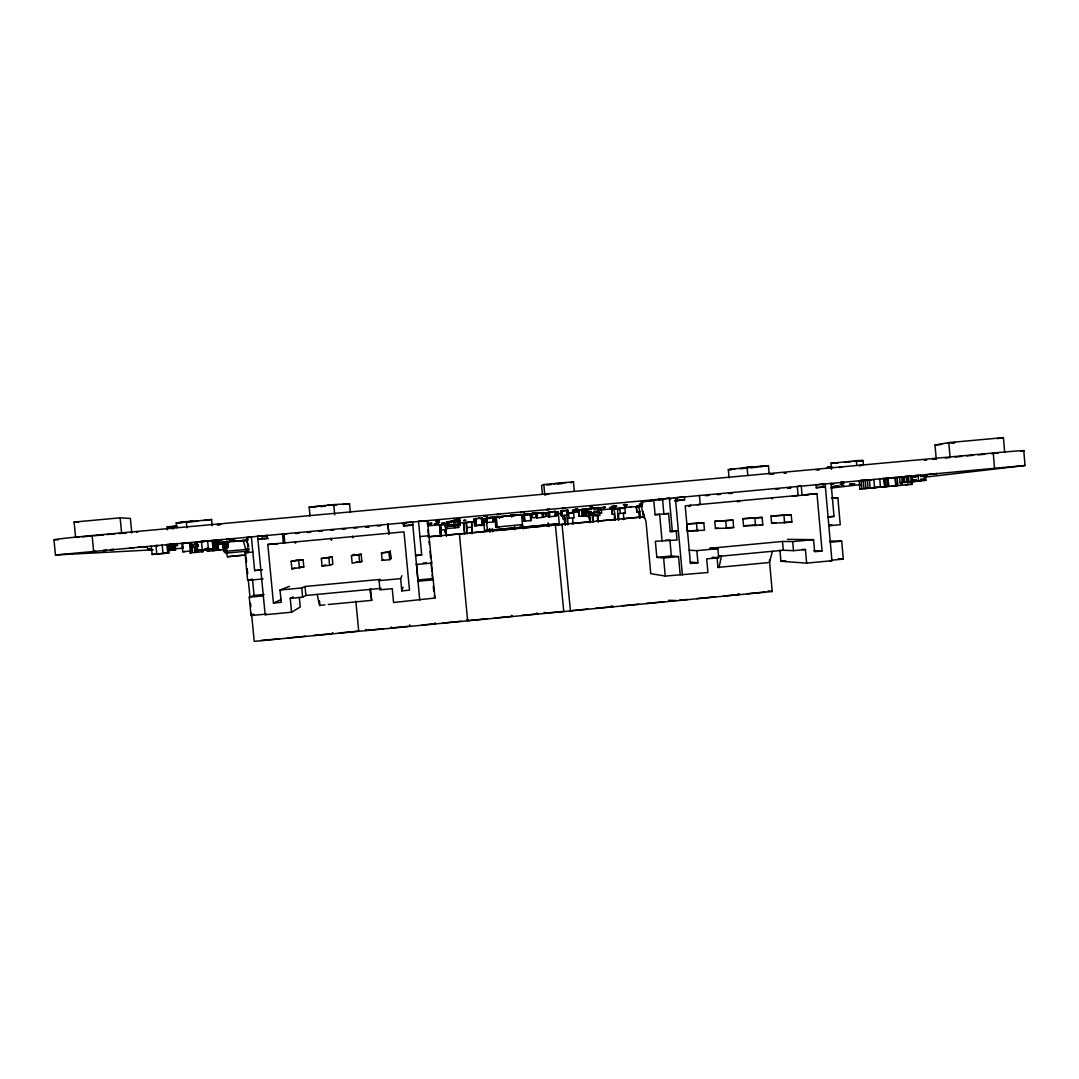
<?xml version="1.0" encoding="UTF-8"?>
<svg xmlns="http://www.w3.org/2000/svg" width="1079" height="1079" viewBox="0 0 1079 1079"><rect width="100%" height="100%" fill="white"/><g stroke="black" fill="none" stroke-linecap="round" stroke-linejoin="round"><path stroke-width="1.5" d="M331.536 538.785L331.55 540.336M295.619 543.034L295.646 542.103M421.687 554.97L415.536 555.55L421.687 554.97L418.517 521.224L427.513 520.793L431.667 563.076L416.427 564.506L416.521 563.697L418.005 581.244L433.245 579.801L434.958 598.022L393.579 602.514L392.27 588.702L379.943 589.862L379.08 580.65L380.199 579.41L305.047 586.49L301.756 587.947L280.027 589.997L281.214 602.325L273.446 603.067L267.808 544.463L403.991 531.853L409.494 590.159L401.793 590.887L400.646 578.627L401.927 575.727M440.272 525.095L445.667 524.448L445.816 529.856M440.758 530.194L440.272 525.311M445.33 524.623L445.91 529.641M248.75 546.149L246.363 540.242L228.114 541.712L226.226 551.234L227.426 556.751L246.201 554.997M769.367 562.725L772.402 551.288M391.272 627.965L391.488 626.953M401.793 590.887L403.006 587.165M427.513 520.793L427.365 524.407M365.889 629.421L365.39 630.46L383.733 628.693M371.689 600.369L369.8 589.431L370.569 588.608L371.689 600.369L328.245 604.496M332.75 632.604L331.766 633.697L313.342 635.464M248.683 548.793L247.846 549.238M389.667 559.691L390.935 558.679L390.22 551.544L381.467 552.934L382.168 560.392L389.667 559.691L388.966 552.232L390.22 551.544M53.95 539.729L55.461 554.984L1025.05 465.494L1023.769 450.712M324.914 604.82L319.532 605.548L317.199 594.408M382.168 560.392L383.531 559.502M266.594 535.629L257.584 536.061L265.151 614.733L291.559 612.225L300.245 607.032L299.315 597.348M291.559 612.225L290.238 598.359L302.646 597.186L305.897 595.473L381.049 588.365M265.151 614.733L266.459 614.072L251.029 615.543L249.262 597.186L254.078 595.446L264.072 594.502M458.373 524.246L458.669 527.456L446.881 528.562L446.652 521.926L459.344 520.591M447.003 521.845L459.641 520.469L460.072 525.068L459.33 525.271L459.047 520.698M290.238 598.359L293.151 596.943M251.029 615.543L253.916 614.18M273.446 603.067L281.322 599.438M450.793 521.548L458.224 520.941M451.17 521.467L451.885 522.411L448.851 522.695L449.053 524.866L452.088 524.596L452.195 525.81L451.481 524.799M354.195 554.255L351.444 555.725L352.145 563.211L362.139 561.39M445.667 524.448L445.425 526.242M454.745 521.13L455.405 520.86L455.378 522.128M574.271 490.756L573.448 481.841L543.829 484.538L541.604 485.456L542.413 494.222M550.344 484.201L551.18 483.878M280.027 589.997L289.496 586.315M458.912 520.752L459.641 520.469M565.126 482.852L566.043 482.515M570.697 482.799L573.448 481.841M329.594 565.315L332.858 564.25L332.17 557.034L321.34 558.531L322.055 566.03L329.594 565.315L328.879 557.83M351.444 555.725L361.465 554.228M322.055 566.03L325.602 564.924M450.874 526.147L451.116 524.866M480.762 525.203L474.652 525.756L474.436 518.918L474.949 525.716M248.683 549.13L246.592 549.359L246.781 551.207L248.602 551.045M464.307 530.544L463.525 523.059L464.348 531.084M481.666 518.041L482.3 524.933L481.8 518.001M472.116 533.633L471.604 522.047L466.088 522.641L466.775 530.855M296.496 560.284L291.182 561.35L291.896 568.849L303.806 566.961L303.118 559.745L295.848 560.419M446.153 529.546L440.758 530.086L440.745 531.016M493.656 521.858L487.007 522.533L487.074 517.758L493.224 517.192L493.656 521.858L492.86 517.273M440.852 530.072L440.569 524.92M471.604 522.047L471.955 533.525M446.881 528.562L446.558 521.98L446.773 526.539L458.642 525.406M251.461 537.018L246.916 537.436L248.359 552.461L244.987 552.799L247.644 580.354L252.499 579.099L254.078 595.446M291.896 568.849L294.985 568.04M489.192 518.473L490.77 518.082M522.465 524.596L495.787 527.105L494.87 517.192L521.535 514.508L522.465 524.596L520.523 524.812M493.885 517.772L494.438 521.319M321.34 558.531L332.48 556.953M495.558 518.055L493.076 518.122M455.041 527.806L454.866 524.569M511.311 515.6L511.999 515.452M251.353 536.627L254.631 570.602L256.02 570.305M517.394 515.047L518.136 514.885M458.669 527.456L458.224 524.286M1025.037 465.521L925.661 477.08M521.535 514.508L494.87 517.192M291.182 561.35L303.118 559.745M523.504 514.481L524.286 514.319L524.907 521.076L524.124 521.184L523.504 514.481L529.829 513.86M486.319 522.101L484.107 522.56L483.783 519.093M522.56 515.128L523.207 518.662M529.587 513.914L530.409 513.752L531.03 520.51L530.207 520.617M487.007 522.533L487.074 517.758M525.406 515.209L526.134 515.061M530.922 514.346L531.583 517.893M543.546 517.246L536.546 517.947L536.115 513.307L543.115 512.579L543.546 517.246L542.616 517.38L542.197 512.754L543.115 512.579M533.431 514.103L532.028 514.211L532.77 517.772L536.357 517.448L535.683 513.914M531.785 514.548L531.434 514.71M536.317 514.521L536.425 513.253M555.901 516.099L548.806 516.814L548.388 512.174L555.469 511.446L555.901 516.099L554.876 516.248M475.529 518.581L476.041 525.513L475.407 518.621L482.138 517.907M542.386 513.55L544.679 513.132M545.219 513.024L545.92 516.558L542.346 516.895M546.419 512.916L547.12 516.45L549.508 516.234M554.458 511.621L555.469 511.446M542.4 513.955L542.508 512.687M542.899 513.86L543.344 516.032M544.855 513.496L541.766 513.752M548.671 513.064L549.683 512.889M936.262 459.492L935.007 445.034L948.805 442.606L1003.416 437.629L1004.697 452.452M568.35 514.953L561.188 515.668L560.756 511.041L567.932 510.286L568.35 514.953L567.244 515.101L566.961 512.026M557.074 511.986L558.14 511.81L559.246 523.787L484.565 530.679L483.486 519.161L486.305 518.433L487.425 530.45M566.826 510.475L567.932 510.286M472.076 527.145L466.573 527.685L466.721 530.302M555.469 512.687L555.105 511.5L548.388 512.174M997.333 438.654L1003.416 437.629M831.531 466.667L827.188 467.396L832.017 466.951M480.694 525.554L484.943 525.149M560.972 512.242L561.134 510.974M561.822 512.093L561.444 510.92M567.041 511.675L567.203 510.407M567.932 511.54L567.541 510.354L560.756 511.041M536.519 516.706L536.856 517.893M578.452 509.976L579.032 516.342L578.452 509.976L587.097 509.14M583.065 515.951L582.107 515.964L582.094 509.396L582.687 515.897M584.373 509.018L584.373 515.695L584.373 509.018L598.724 507.535L599.263 513.226L598.238 513.348L601.596 513.011L601.111 507.737L589.458 508.816M581.527 509.612L581.905 509.666M585.627 509.059L583.901 509.976M590.226 508.357L590.982 509.477L587.947 509.747L588.149 511.945L591.184 511.662L591.292 512.876L590.537 511.756M248.076 551.086L248.426 551.032A3.129 3.102 6.5 0 0 248.817 550.91M589.714 508.722L591.063 508.479M593.369 508.142L594.502 507.926L594.61 509.14L597.631 508.856L597.833 511.041L594.812 511.325L594.273 512.633L594.165 511.419M596.296 507.926L581.514 509.49M600.072 507.899L601.111 507.737M689.049 550.223L696.845 550.641L697.951 562.766L690.425 563.481L685.205 505.822L798.082 495.436L797.287 486.454L801.265 485.941L802.075 495.005L816.978 493.629L822.077 551.005L814.645 551.706L813.566 539.635L792.687 541.604L782.504 541.442L709.712 548.307L717.872 548.658L718.695 557.749L706.691 558.882L707.918 572.517L665.257 576.051L650.758 573.664L645.984 521.251L642.059 510.232L641.29 501.829L669.317 498.107L672.352 531.515L678.367 530.962L670.248 531.556L668.616 513.483L663.882 513.901L662.533 499.118M536.546 517.947L537.423 517.812L536.991 513.145M597.806 508.695L598.832 508.533M561.174 514.427L561.552 515.614M562.024 514.305L561.876 515.573M573.016 524.273L572.625 518.109L574.055 517.704L573.583 512.619L572.234 512.822A8.052 0.755 84.7 0 0 572.072 513.132M194.638 544.315L196.108 544.167M194.908 544.463L193.465 544.612M674.267 498.039L684.383 496.718L684.652 499.752L674.523 500.993M945.487 458.13L950.1 457.442L948.805 442.606M548.806 516.814L549.777 516.666L549.346 511.999M176.659 527.577L176.201 522.937L211.565 519.498L212.158 525.716M561.188 515.668L562.253 515.519L561.822 510.853M188.785 521.697L192.628 521.157L183.767 521.872M204.147 520.523L211.565 519.498M222.045 542.926L218.875 543.128L221.343 542.912M947.928 443.199L947.591 443.361M192.035 547.377L191.307 547.431L193.519 547.282L192.399 547.404M623.756 519.552L623.433 513.402L625.348 512.957L624.876 507.885L618.092 508.587A8.039 0.985 84.8 0 0 617.862 516.679L618.159 519.943M616.622 508.978L618.402 508.748A7.863 0.958 84.8 0 1 618.968 509.733M624.876 507.885L623.096 508.128A8.039 1.012 84.8 0 0 622.772 508.789M586.437 513.348L599.155 512.147L586.437 513.348L586.625 508.641L587.057 513.267M815.724 484.943L825.111 483.743L831.949 560.716L806.647 563.117L780.913 561.296L779.915 550.196M600.558 513.132L601.596 513.011M891.82 486.103L896.096 485.644L895.381 477.511L888.111 478.186L888.826 486.319L859.909 489.07L859.208 481.018L864.077 480.492M868.163 479.993L863.213 480.506L863.942 488.639L866.235 488.45M869.283 480.088L871.319 479.831M882.029 478.644L884.146 478.388L884.861 486.616L870.133 487.991L869.404 479.737L867.354 479.993L868.069 488.207L872.021 487.924M729.067 477.835L728.325 469.648L747.1 467.355L768.437 465.737L769.179 473.978M888.111 478.186L883.903 478.698L884.618 486.764L912.133 484.255L911.863 481.059M892.387 477.876L897.135 477.579L897.836 485.59L895.718 485.806L895.017 477.835L899.994 477.309M908.72 476.244L899.589 477.282L900.075 482.839L916.664 481.274L913.886 481.49L913.751 480.02M752.427 466.951L745.791 467.76L756.473 466.951M758.146 466.748L763.136 466.141M751.119 467.841L757.418 467.072M760.574 466.694L768.437 465.737M586.221 515.56L585.6 508.816L586.221 515.465M589.188 515.209L589.512 511.81M815.994 487.897L825.381 486.764L816.439 487.587L816.169 484.565M904.62 476.824L907.142 476.662M593.976 514.764L594.327 511.365M590.537 515.276L579.032 516.342M597.577 514.427L582.107 515.964M436.375 522.681L439.517 522.398L438.587 522.56M453.18 520.685L455.621 520.577M437.062 522.681L438.708 522.479L436.577 522.668M574.055 517.704L567.662 518.365L568.013 524.731M830.951 488.059L860.853 484.592M131.53 532.513L132.231 532.419L130.923 532.513M528.4 514.143L527.968 514.17M587.569 516.598L589.053 516.463M220.898 524.421L217.054 524.745L220.655 524.407M532.028 514.211L535.049 513.941L533.646 514.063M599.492 512.781L599.722 515.33L598.022 515.924L598.413 521.912M495.787 527.105L497.257 526.943L496.313 516.828M952.231 442.943L954.996 442.565L950.707 442.889M613.816 506.604L615.138 506.496M613.938 514.117L612.225 514.305L611.78 509.436L613.506 509.194A7.863 0.931 84.8 0 1 615.165 516.935L615.367 520.172M625.348 512.957L618.51 513.658L618.78 520.011M697.304 504.756L700.244 504.432L699.421 495.328M900.075 482.839L902.233 482.61L901.747 477.026M904.458 482.367L906.657 482.124L906.171 476.486L903.973 476.756L904.458 482.367L925.903 480.263L925.404 474.571M227.426 556.751L231.432 556.305M232.309 556.211L242.627 555.186M905.106 482.38L907.291 482.138M909.422 481.976L911.755 481.652L911.634 480.168M921.223 480.775L918.485 480.991L918.067 475.259M923.597 480.519L925.903 480.263M639.995 514.629L640.292 517.853L640.09 514.629A7.85 1.052 84.8 0 0 638.323 506.901L636.381 507.157L636.826 512.026L638.943 512.039M310.01 515.924L309.174 507.197L333.721 504.608L349.542 503.758L350.365 512.417M325.494 505.768L315.23 506.564M328.569 505.444L333.168 504.959L327.544 505.255M333.344 505.458L336.581 505.12M343.068 504.446L349.542 503.758M785.998 473.034L784.757 473.155M815.899 469.931L819.217 469.635L817.788 469.743M840.163 467.342C835.901 467.827 845.504 466.924 841.188 467.247M859.909 465.602L861.312 465.44L858.897 465.629M933.564 458.791C928.695 459.371 939.296 458.197 934.401 458.777M925.04 460.167L926.537 459.991L924.19 460.193M851.803 484.12C855.323 483.23 847.366 484.377 850.913 483.905M836.319 486.157L838.869 485.928L837.79 486.022M792.485 496.219L816.978 493.629M859.909 489.07L861.892 488.854L861.177 480.762M872.479 487.789L876.364 487.519M878.346 487.249L880.558 487.074M899.994 485.415L902.138 485.186L901.855 481.989M905.686 484.889L907.844 484.66L907.574 481.463M909.948 484.484L912.133 484.255M831.491 469.257L830.951 463.242L858.021 460.612M854.002 461.299L861.366 460.544M844.614 462.392L851.318 461.704M856.335 461.192L863.025 460.517L863.416 464.982M247.806 538.623L247.401 538.677M197.673 544.976L198.037 544.962M221.303 543.007L223.758 542.777L222.409 542.912M669.87 498.795L671.057 498.66L669.479 498.795M453.787 520.617L452.627 520.847L455.851 520.55M455.014 520.644L455.958 520.442M478.658 518.459L479.521 518.365L478.766 518.433M790.529 487.533L789.221 487.668L790.651 487.56M841.485 482.34C837.223 482.772 846.84 481.868 842.524 482.232M832.759 483.81C836.805 483.392 827.62 484.255 831.774 483.905M934.859 473.721C930.085 474.221 940.618 473.168 935.709 473.681M526.404 514.305L524.569 514.427L527.011 514.184M926.321 474.8L927.819 474.639L925.31 474.895M930.111 474.301C925.391 474.787 935.79 473.735 930.948 474.247M520.267 515.209L521.117 515.128L519.687 515.249M843.05 483.379C846.961 482.974 838.14 483.797 842.106 483.459M969.131 470.93C964.262 471.429 974.796 470.363 969.886 470.876M500.912 517.407L501.034 517.38M979.772 470.08C974.93 470.592 985.343 469.54 980.501 470.039M999.855 468.084C994.865 468.61 1005.574 467.531 1000.543 468.057M574.392 510.3L572.612 510.394L574.878 510.273M574.756 510.205L576.523 510.111L575.161 510.219M642.477 503.772L639.726 504.014L641.047 503.906M841.148 484.417C837.493 484.781 845.72 484.012 842.025 484.336M851.763 483.851L852.504 483.77M110.328 534.118C105.283 534.658 116.276 533.566 111.083 534.118M137.937 531.677L136.264 531.866L137.572 531.785M173.584 528.413L171.858 528.616L173.139 528.521M851.803 484.12L854.905 483.824L853.772 483.945M850.414 484.498C847.028 484.849 854.622 484.093 851.223 484.444M837.007 486.089L835.753 486.063L836.859 485.982M837.655 485.901L838.734 485.793L836.832 485.955M833.312 486.535C830.102 486.858 837.385 486.17 834.094 486.454M842.429 486.063C839.314 486.373 846.341 485.725 843.185 485.995M835.996 486.926C832.961 487.222 839.826 486.589 836.738 486.858M498.781 526.808L499.725 526.714M553.635 524.3L555.51 524.124M783.934 473.141L785.89 472.966M111.838 549.575C106.808 550.074 117.786 549.022 112.594 549.535M718.331 556.4L783.3 550.25L793.497 550.668L805.433 549.535L806.647 563.117M780.913 561.296L785.809 560.824M717.049 557.452L717.94 567.406L768.127 562.631M831.828 560.19L843.292 559.097L841.701 541.159L830.048 541.011M261.185 640.481L279.69 638.701M287.297 637.972L305.762 636.192M339.332 632.968L357.729 631.202M391.178 627.978L407.929 626.373M422.01 625.011L435.403 623.729L435.134 622.758M442.808 623.015L461.151 621.248M486.858 618.78L468.65 620.519L468.111 619.589M494.344 618.051L512.512 616.311L511.486 615.421M521.629 615.435L538.111 613.843L536.816 612.98M563.67 611.388L545.569 613.128L544.18 612.279M569.901 610.781L587.961 609.042M595.379 608.327L613.411 606.6L611.294 605.818M622.462 605.724L638.822 604.159M646.213 603.444L664.178 601.718M676.439 600.531L668.791 600.288M679.703 600.221L687.849 599.438M696.845 598.575L714.73 596.849M723.699 595.986L739.938 594.421L737.604 594.003M747.261 593.72L765.092 592.007M769.408 560.149L772.213 591.521L254.226 641.371L251.515 613.277M104.299 550.506C99.214 551.018 110.152 549.966 105.068 550.465M131.355 547.903C126.149 548.429 137.316 547.336 132.056 547.876M139.434 547.066C134.174 547.592 145.422 546.513 140.122 547.04M175.081 543.789C169.767 544.315 180.989 543.236 175.675 543.762M93.239 551.598C88.316 552.097 99.12 551.059 94.021 551.558M220.278 539.756C214.91 540.282 226.118 539.203 220.75 539.743M145.395 547.026C140.324 547.525 151.114 546.487 146.043 546.999M197.147 542.265L195.474 542.44L198.158 542.171M227.494 539.46C222.247 539.986 233.185 538.934 227.939 539.46M286.272 533.849L284.478 534.038L286.582 533.849M265.528 535.98L263.775 536.155L265.893 535.966M318.494 530.989L319.451 530.908M319.681 530.922L321.502 530.733L318.696 531.003M231.149 539.783C226.145 540.282 236.571 539.284 231.567 539.783M367.912 526.741L366.091 526.916L368.87 526.646M175.917 545.583C171.44 546.028 181.137 545.097 176.43 545.569M218.889 541.618C214.168 542.09 224.027 541.145 219.307 541.604M233.104 540.107C228.249 540.592 238.419 539.608 233.509 540.107M196.567 544.153C201.503 543.56 188.151 545.205 193.006 544.639M822.764 485.01L823.776 484.943M148.497 548.793C144.303 549.211 153.447 548.334 149.05 548.779M223.65 541.982C219.185 542.427 228.546 541.523 224.041 541.968M247.63 539.77L246.174 539.918L247.981 539.756M149.522 549.427C145.436 549.818 154.108 548.995 150.035 549.4M226.024 542.09C221.708 542.521 230.704 541.658 226.388 542.076M453.463 520.766L455.351 520.496M242.883 540.808C238.648 541.226 247.455 540.39 243.22 540.808M198.185 545.246L195.731 545.475L197.835 545.273M527.199 514.238L525.433 514.332L526.228 514.346M218.079 543.573L217.135 543.829M218.444 543.56L219.765 543.425L217.675 543.627M183.187 546.999L181.933 547.12L182.85 547.04M216.056 543.91L216.771 543.843M614.72 506.51L616.824 506.321L615.502 506.442M614.315 506.658L612.238 506.833L613.546 506.725M197.74 546.176L196.621 546.284L198.118 546.163M224.985 543.587L226.226 543.465L224.661 543.6M191.32 546.959L192.494 546.851L191.644 546.918M194.247 546.824C190.619 547.174 198.266 546.446 194.611 546.797L195.07 552.408L196.486 552.3M580.057 510.556L578.533 510.718L579.787 510.61M561.835 513.051L560.001 513.226L561.174 513.118M550.384 524.61L548.887 524.745M353.912 554.997L361.155 554.323L361.829 561.539L356.043 562.078M714.784 521.332L733.005 520.118L733.666 527.483L726.383 528.17L715.431 528.44L714.784 521.332L733.005 520.118M742.905 518.716L762.138 517.407L762.799 524.758L755.529 525.446L743.552 525.81L742.905 518.716L762.138 517.407M770.972 516.086L791.204 514.696L791.865 522.047L784.608 522.722L771.606 523.18L770.972 516.086L791.204 514.696M381.467 552.934L388.966 552.232M703.805 522.843L686.608 523.962L703.805 522.843L704.479 530.221L687.256 531.07L686.743 525.379M257.557 570.157L262.197 569.725L254.631 570.602M827.647 516.841L834.013 516.409L831.059 483.19M828.065 516.962L834.013 516.409M299.449 567.365L303.806 566.961M687.256 531.07L698.666 530.328M715.431 528.44L718.25 528.17M743.552 525.81L756.689 524.96M771.606 523.18L775.814 522.789M423.103 563.09L426.394 562.779M665.055 540.363L668.279 540.053M247.644 580.354L263.074 578.91M680.188 574.635L678.543 556.575L663.612 557.991L656.828 557.371L655.371 541.267L677.046 540.026L676.223 531.003M828.766 525.783L840.244 524.704L837.857 497.77L831.531 498.35M379.08 580.65L400.646 578.627M696.845 550.641L717.872 548.658M656.828 557.371L671.354 555.995L678.543 556.575M418.059 579.962L432.854 578.56L433.245 579.801M249.262 597.186L263.155 595.878M830.223 542.251L841.701 541.159M167.407 529.749L167.124 526.93L176.902 526.026M168.054 526.957L176.578 526.174M169.916 527.024L177.226 526.471M58.401 539.756L55.056 539.797A47.139 0.796 -5.1 0 1 92.106 535.562L993.273 453.005A45.844 0.742 -5.6 0 1 1020.828 451.292L1020.828 451.292M78.902 537.14L75.611 537.45L74.087 522.047L120.133 517.853L130.384 518.459L131.678 531.664M82.179 536.843L90.407 536.088M93.698 535.791L103.557 534.887M106.848 534.591L115.062 533.835M118.353 533.525L126.014 533.269M955.063 456.997L961.686 456.39M966.649 455.931L973.258 455.325M978.221 454.866L984.844 454.259M991.453 453.652L998.075 453.059M770.743 474.288L774.061 473.991M154.971 545.826L157.777 545.502M171.494 544.369L172.047 550.101L173.193 550.047L172.64 544.329L166.153 544.868L174.933 544.248L175.486 549.912L167.865 550.533L167.731 549.036M213.979 548.793L213.183 540.458L196.837 541.901L197.646 550.277L198.684 550.209M412.839 525.149L403.856 525.986L403.128 522.641L412.556 522.169L419.731 600.018M868.42 480.101L871.94 479.71M918.175 475.38L915.639 475.61L915.761 477.093M181.946 543.438L191.671 542.67L192.467 550.87L182.756 551.72L181.946 543.438L184.131 543.371M205.509 541.361L200.977 541.779L201.975 541.752M212.496 540.781L217 540.363L217.783 548.55L197.646 550.277M821.416 484.471L824.302 484.201M859.208 481.018L862.081 480.748M904.283 476.918L907.83 476.648M295.7 533.525L299.031 533.228M307.367 532.46L310.698 532.149M319.033 531.381L322.365 531.07M330.7 530.302L334.045 529.991M342.38 529.223L345.712 528.912M354.047 528.144L357.378 527.847M365.714 527.078L369.045 526.768M377.38 525.999L380.712 525.689M402.386 523.693L405.717 523.382M658.783 500.049L663.801 499.59M705.612 495.733L708.957 495.423M717.319 494.654L720.664 494.344M729.026 493.562L732.371 493.265M775.855 489.246L779.2 488.935M787.562 488.167L790.907 487.856M262.79 536.749L266.068 536.438M641.29 501.829L652.404 500.804M530.409 513.752L524.043 514.359L524.677 521.103M220.345 542.521L221.114 544.342L220.345 542.521L223.11 542.305A2.171 2.145 6.9 0 1 225.471 544.248L226.064 550.209L227.062 551.153M403.411 525.702L412.65 524.853M474.032 519.039L477.08 518.756M486.575 517.893L493.022 517.232L493.373 521.912M536.115 513.307L542.791 512.646L543.074 517.313M675.616 500.589L684.652 499.752M225.349 542.359L226.091 544.126L225.349 542.359L228.033 542.144A2.118 2.091 7 0 1 228.856 542.224M247.55 540.215L228.114 541.712M239.538 541.159L247.482 540.431M263.856 538.907L268.401 538.488M446.288 522.169L448.716 521.899M496.273 517.556L485.793 518.567L485.928 522.182M497.702 517.38L503.043 516.976M509.423 516.328L514.696 515.897M521.076 515.222L527.658 514.616M529.695 514.521L538.016 513.752M541.645 513.361L549.993 512.592M555.024 512.093L558.14 511.81M481.531 519.188L490.406 518.163M481.099 519.296L487.438 518.662M492.307 518.325L495.747 517.893M526.134 515.155L532.851 514.535M455.513 522.074L458.548 521.791L458.75 523.976L455.716 524.259L455.163 525.662L455.055 524.461M197.996 552.097L196.553 552.205L195.987 546.379L198.657 546.136M216.366 544.598L223.029 543.883L223.596 549.697L207.357 551.207L207.074 548.294M191.01 547.04L195.933 546.621L194.517 546.689M220.521 544.369L223.501 544.207L223.906 547.377M225.524 544.153L228.235 543.924M216.286 545.408L218.201 545.232M427.675 525.864L447.785 524.016M459.519 522.924L474.598 521.535M556.724 513.941L561.754 513.483M566.772 513.011L578.506 511.932M600.288 509.922L642.194 506.051M573.583 512.619L568.525 513.091L568.997 518.176M168.189 550.425L170.873 550.182L170.32 544.409L169.147 544.45L169.713 550.25M463.147 523.167L466.425 522.87M616.716 508.978L611.78 509.436L612.319 514.305M641.317 506.698L636.381 507.157L636.92 512.026M446.976 526.471L460.072 525.068M204.376 549.103L209.232 548.658M206.264 548.982L209.461 548.685M151.289 545.961L152.112 554.431L168.863 552.907L168.054 544.477L166.867 544.531L167.69 552.987M168.863 552.907L152.112 554.431M224.432 547.943L227.548 547.633L227.17 543.695M476.041 525.513L482.785 524.853M804.867 495.099L808.05 494.802M524.124 521.184L531.03 520.51M599.722 515.33L593.113 516.005L593.423 522.371M636.826 512.026L640.049 511.729M247.293 551.167L226.577 553.068A3.116 3.089 6.3 0 1 223.65 550.668L222.773 544.167M244.987 552.799L252.904 552.043M419.947 536.546L428.916 535.71M484.565 530.679L559.246 523.787M653.726 499.941L655.074 514.723L668.616 513.483M831.949 498.323L837.857 497.77M428.08 536.816L441.513 535.575M446.45 535.117L465.157 533.39M470.188 532.918L490.311 531.043M496.799 530.436L515.479 528.71M522.182 528.09L540.633 526.377M546.959 525.783L565.356 524.084M571.587 523.504L590.955 521.71M596.687 521.17L616.109 519.377M622.381 518.783L640.845 517.07M428.323 536.829L644.325 516.801M935.007 445.034L941.657 444.427M553.635 483.905L563.481 483.001M546.446 485.01L551.302 484.579M557.762 483.985L562.618 483.54M548.105 509.436C553.554 508.978 542.346 509.962 547.795 509.504M659.876 499.28C654.818 499.712 665.5 498.768 660.442 499.199M498.269 514.4C503.731 513.928 492.631 514.912 498.093 514.44M522.303 512.215C516.881 512.687 527.941 511.689 522.546 512.161M563.292 508.438C558.032 508.883 568.889 507.926 563.629 508.371M591.036 505.876C586.126 506.294 596.606 505.363 591.427 505.808M576.267 509.099C571.749 509.49 581.109 508.654 576.591 509.045M624.35 504.662C620.128 505.026 629.246 504.217 624.768 504.594M852.221 484.08L852.936 484.026M532.662 513.483C528.373 513.847 535.939 513.186 533.66 513.361M574.217 509.801C569.887 510.178 578.843 509.382 574.514 509.76M614.369 506.172C610.134 506.537 619.022 505.754 614.747 506.118M625.995 504.959C621.76 505.323 630.622 504.54 626.4 504.905M612.198 506.51C608.003 506.86 616.797 506.091 612.562 506.456M641.466 503.839L642.679 503.731M535.521 513.698C531.219 514.076 540.053 513.28 535.75 513.658M574.271 510.232L575.633 510.124L574.149 510.34M191.536 545.111L193.384 544.949L191.145 545.165M464.739 520.388C469.163 519.997 460.234 520.806 464.658 520.415M614.329 507.009C610.39 507.346 618.645 506.617 614.679 506.955M640.508 504.756C636.907 505.066 644.676 504.379 640.899 504.702M610.633 507.926C607.126 508.236 614.666 507.548 610.957 507.872M216.38 543.897L217.526 543.776M573.704 511.648C577.4 511.311 569.779 511.999 573.448 511.675M611.065 508.209C607.652 508.506 615.03 507.845 611.388 508.155M625.213 506.901C621.814 507.197 629.165 506.537 625.55 506.847M630.203 506.739C626.778 507.036 633.966 506.402 630.541 506.698M603.741 509.261C600.261 509.558 607.544 508.91 604.024 509.221M611.766 508.735C608.408 509.018 615.408 508.398 612.049 508.681M655.074 514.723L659.647 514.319L662.101 541.429M196.405 547.201L192.143 547.566M436.469 522.762L437.143 522.627M178.696 522.587L184.563 522.115M176.201 522.937L184.536 522.263M191.199 521.737L197.862 521.197M226.806 551.207L249.047 549.157M562.024 524.448L570.44 610.943M553.149 525.23L554.107 525.163M555.388 525.055L563.791 611.577M728.325 469.648L734.853 469.149M739.749 468.772L744.645 468.394M191.266 552.785L189.81 552.893L203.297 551.598L201.894 551.706M207.357 551.207L208.719 551.099M212.698 550.708L214.033 550.614M220.386 550.047L218.255 550.196L217.688 544.369L219.833 544.315M158.02 553.905L156.792 553.999L155.956 545.529L157.197 545.488M164.224 553.338L163.01 553.419L162.187 544.949M182.756 551.72L184.927 551.571M192.467 550.87L190.363 551.018L189.567 542.737M199.723 550.128L200.734 550.074M201.773 549.993L203.27 549.777M204.295 549.71L205.28 549.643M205.819 549.629L207.276 549.521M204.444 549.697L206.628 549.562L206.602 548.537M209.393 549.211L208.409 549.278L207.6 540.903M210.392 549.144L211.349 549.09M212.334 549.022L216.232 548.671M217.783 548.55L216.866 548.604L216.07 540.39L217 540.363M497.473 516.787C488.558 517.556 506.415 516.18 497.608 516.935M169.066 550.465L170.873 550.182M175.486 549.912L174.366 549.966L173.813 544.288L174.933 544.248M267.808 544.463L277.37 543.91M309.174 507.197L315.607 506.847M320.436 506.577L325.251 506.307M153.191 549.831L55.461 554.984M174.852 548.685L183.174 548.24M195.987 546.379L197.43 546.311M216.488 544.679L217.324 544.652M459.398 533.97L467.652 620.83L466.897 619.508M156.212 545.785L157.426 545.731M168.513 544.774L169.659 544.733M783.583 522.344L791.865 522.047M232.97 541.564L235.222 541.496M759.737 524.853L762.799 524.758M202.461 541.442L201.449 541.469L202.272 549.845M203.486 541.415L204.484 541.388M725.668 527.698L733.666 527.483M828.618 525.014L831.949 524.92M227.588 543.951L228.249 547.12M830.951 463.242L837.924 463.08M260.862 539.082L257.881 539.149L267.214 538.286L266.918 535.197M863.025 460.517L856.348 460.639L856.753 465.184M670.248 531.556L672.352 531.515M248.467 537.423L251.582 537.396M787.373 539.365L813.566 539.635M167.124 526.93L170.819 527.051M802.223 549.413L805.433 549.535M813.822 550.681L822.077 551.005M74.087 522.047L78.524 522.223M838.329 558.828L843.292 559.097M829.684 560.567L831.949 560.716M719.127 555.955L721.46 556.103L719.005 567.514L717.94 567.406M712.153 557.263L718.695 557.749M690.115 562.011L697.951 562.766M226.644 551.207L225.471 550.25L224.891 544.275A2.171 2.158 6.9 0 0 222.517 542.319M768.154 590.874L772.213 591.521M638.66 511.837L639.132 512.646M564.452 519.565L562.874 518.878L562.672 515.614M564.277 518.824L564.506 519.849M431.667 563.076L431.33 562.307L432.854 578.56M243.085 540.336L246.376 551.248M638.903 512.201L639.24 513.24M614.072 514.508L614.342 515.236M434.351 595.554L434.958 598.022M589.242 517.016L589.876 522.654M589.35 517.556L589.593 519.471M639.2 513.591L639.739 518.014M564.452 520.172L564.641 520.86M564.546 520.874L565.032 524.96L564.641 521.791M445.087 530.625L445.263 532.311M427.891 530.059L428.565 536.56M614.437 516.625L614.882 520.321L614.49 517.165M445.087 529.654L445.317 532.851M172.451 545.92L172.707 548.618M170.118 546.028L170.374 548.739M167.758 546.122L168.027 548.86M120.133 517.853L121.644 533.228M92.106 535.562L93.63 551.14M305.047 586.49L305.897 595.473M301.756 587.947L302.646 597.186M298.721 560.648L299.449 568.134M284.816 542.939L283.939 533.781L282.469 533.768L283.359 543.02M262.062 536.047L262.345 539.055M246.106 557.115L246.578 562.065M247.212 568.673L247.698 573.637M248.332 580.246L249.923 596.754M250.557 603.363L250.881 606.668M227.736 547.619L226.738 543.722L227.116 547.66M218.079 544.356L218.497 548.712M216.879 544.666L216.973 545.704M215.894 548.671L215.099 540.417L214.155 540.431L214.95 548.725M212.212 540.485L213.022 548.847M207.478 548.267L207.761 551.167M206.197 548.564L206.291 549.602M196.418 546.352L196.985 552.165M195.515 546.648L196.068 552.34M194.948 546.675L195.501 552.381M191.037 542.697L191.833 550.91M190.201 542.724L190.996 550.978M186.33 521.508L186.937 527.779M182.607 543.411L182.931 546.716M441.028 532.298L441.419 536.492L441.028 533.08M429.078 541.429L429.388 544.76M430.008 551.436L430.642 558.113M431.114 563.117L431.897 571.452M432.207 574.783L432.679 579.787M433.286 586.275L433.745 591.103M403.573 522.991L403.856 525.986M390.18 551.571L390.746 558.828M358.956 555.024L359.658 562.51M355.841 601.124L358.714 631.309M333.721 504.608L334.706 514.872M319.478 600.868L319.897 605.292M567.851 513.779L567.972 515.007M567.365 510.38L567.797 515.02M567.527 513.833L567.635 515.047M567.541 524.637L567.244 521.373A8.052 0.728 84.7 0 1 567.001 513.941M565.463 524.799L565.167 521.575A7.877 0.701 84.7 0 0 564.317 515.357A7.877 0.701 84.7 0 1 565.059 521.589L565.356 524.812M557.479 511.918L557.816 515.492M557.29 513.159L557.506 515.546M555.105 513.078L555.388 516.18M555.119 514.98L555.226 516.194M549.009 512.066L549.44 516.72M548.725 512.12L549.144 516.76M548.469 523.275L548.766 526.525M548.051 523.153L548.361 526.417M543.829 484.538L544.787 494.964M542.831 516.113L542.939 517.34M536.681 513.199L537.113 517.853M530.288 515.155L530.787 520.537M523.733 514.427L524.354 521.144M522.964 525.648L523.275 528.885M514.589 526.431L514.885 529.614M511.756 515.506L511.864 516.733M511.554 515.546L511.662 516.774M499.402 516.652L499.51 517.88M499.213 516.693L499.334 517.907M492.388 528.481L492.685 531.731M489.691 528.575L490.001 531.812M489.502 528.764L489.799 531.947M486.899 517.799L487.33 522.465M486.75 517.839L487.182 522.492M485.982 518.513L486.13 522.142M485.456 518.662L485.739 522.223M485.267 518.702L485.55 522.263M485.078 518.756L485.213 522.33M484.835 518.81L485.024 522.371M484.66 518.864L484.795 522.425M484.323 518.945L484.606 522.452M484.147 518.999L484.431 522.492M483.958 519.039L484.242 522.533M481.989 517.947L482.637 524.88M475.704 518.527L476.352 525.46M474.153 519.012L474.773 525.743M466.506 522.519L466.978 527.618M466.614 530.706L467.072 534.105M464.469 530.908L464.658 534.28M459.492 520.523L459.775 525.149M459.195 520.644L459.627 525.19M455.136 520.968L455.244 522.182M455.567 525.54L455.446 524.34L455.298 525.621M455.001 521.022L454.987 522.276M454.664 524.529L454.394 525.824L454.407 524.61M453.585 521.036L454.016 525.635M451.966 524.637L451.953 525.878M451.723 524.718L451.71 525.945M447.745 526.269L447.205 521.75M446.072 532.783L445.708 528.602M446.072 532.608L446.369 536.034M446.274 535.899L445.694 529.546M441.014 533.242L440.839 531.003M696.494 523.531L697.169 530.908M677.194 497.77L677.464 500.723M675.346 497.54L682.373 574.959M669.897 539.905L671.354 555.995M663.612 557.991L665.257 576.051M644.082 517.664L643.745 513.887M643.394 517.596L643.097 514.346A8.025 1.106 84.8 0 1 642.895 511.284M639.348 514.858L639.631 518.028M619.845 508.344L620.304 513.415M597.847 521.831L597.55 518.567A8.039 0.877 84.8 0 1 597.334 515.506M593.841 508.02L593.963 509.234M592.87 522.29L592.573 519.026A8.039 0.85 84.8 0 1 592.304 514.157M590.092 519.269L590.388 522.492L590.186 519.255A7.863 0.823 84.8 0 0 589.714 515.33M446.018 532.23L445.937 530.018M440.96 532.689L440.987 531.934M792.687 541.604L793.497 550.668M783.947 515.371L784.608 522.722M782.504 541.442L783.3 550.25M754.868 518.082L755.529 525.446M747.1 467.355L747.841 475.677M725.708 520.806L726.383 528.17M920.266 475.057L920.4 476.54L924.069 476.203L924.298 478.901L920.63 479.238L920.765 480.735M915.855 475.461L915.99 476.958L912.321 477.296L912.551 479.98L916.219 479.642L916.354 481.14M911.485 480.263L911.62 481.733M907.749 477.835L907.992 480.506M906.805 476.554L906.926 478.024M903.325 478.361L903.555 481.005M886.844 478.334L887.558 486.454M885.158 478.55L885.872 486.629M879.722 478.793L880.451 487.034M873.828 479.332L874.556 487.573M865.237 480.263L865.951 488.423M445.978 531.839L445.897 530.801M390.153 550.762L390.207 551.544M388.467 532.837L388.588 534.105M993.273 453.005L994.514 468.07M440.596 528.197L440.758 530.086L440.529 527.402M440.866 530.315L440.866 531.596M445.573 526.93L445.614 528.616M352.509 536.169L352.604 537.436M445.533 527.739L445.479 525.648M440.421 527.415L440.38 525.298M330.875 538.165L330.983 539.446M388.791 534.415L388.737 533.485M353.035 537.72L353.008 536.789M227.156 553.014A3.102 3.075 6.3 0 1 226.752 552.974M225.983 552.731A3.102 3.075 6.3 0 1 224.365 551.005M227.467 542.157A2.118 2.104 7 0 1 228.289 542.238M772.065 497.999A7.027 1.511 84.9 0 1 772.483 498.876M737.402 501.209A7.027 1.362 84.9 0 1 737.793 502.099M739.439 500.359A10.979 2.145 84.9 0 1 739.641 501.6M688.726 505.714A7.04 1.16 84.8 0 1 689.076 506.604M690.452 504.891A10.992 1.821 84.8 0 1 690.627 506.145M294.85 542.791A11.168 0.85 84.5 0 1 294.756 541.51M409.71 625.2L409.602 626.211L409.602 625.213M439.558 525.284L440.65 536.506L439.585 525.338M730.092 469.473L732.884 469.203L730.092 469.473M324.671 506.28L325.399 506.253L324.671 506.28M832.138 463.147L834.714 462.918L832.138 463.147M583.361 509.194L583.186 513.793L583.361 509.194M544.935 494.519L548.51 494.209L544.935 494.519M421.633 521.224L425.274 520.901L421.633 521.224M910.716 475.933L908.478 476.203L908.977 481.868L911.215 481.612L910.716 475.933M435.592 521.09L438.937 520.793L435.592 521.09M456.592 519.147L459.924 518.851L456.592 519.147M483.985 516.409L487.344 516.113L483.985 516.409M453.841 520.388L456.93 520.105L453.841 520.388M428.849 523.531L431.735 523.275L428.849 523.531M428.107 524.515L430.764 524.273L428.107 524.515M435.08 523.828L437.737 523.585L435.08 523.828M457.186 521.427L459.924 521.184L457.186 521.427M510.596 515.142L513.644 514.872L510.596 515.142M441.729 523.382L444.346 523.153L441.729 523.382M434.5 524.259L437.062 524.03L434.5 524.259M507.521 516.005L510.421 515.735L507.521 516.005M532.513 513.361L535.481 513.091L532.513 513.361M602.595 507.427L605.386 507.184L602.595 507.427M576.618 510.569L579.234 510.34L576.618 510.569M859.329 480.694L862.634 480.398L859.329 480.694M637.244 505.781L639.618 505.565L637.244 505.781M832.26 487.721L831.316 487.816L832.246 487.721M388.926 533.309L387.712 524.057L388.926 533.309"/></g></svg>
